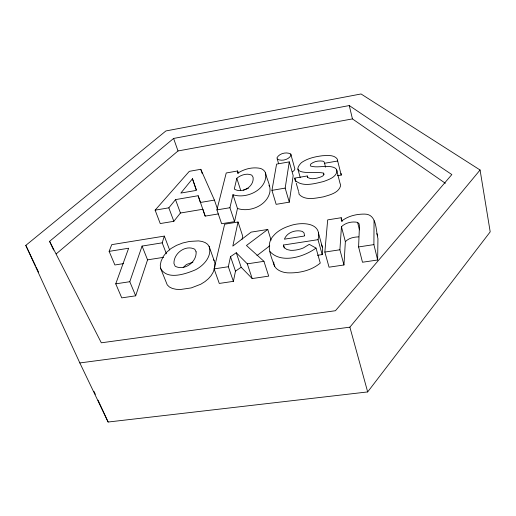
<?xml version="1.0" encoding="UTF-8"?>
<svg xmlns="http://www.w3.org/2000/svg" width="516" height="516" viewBox="0 0 516 516"><rect width="100%" height="100%" fill="white"/><g stroke="black" fill="none" stroke-linecap="round" stroke-linejoin="round"><path stroke-width="0.77" d="M214.895 265.527L214.914 263.192L214.134 260.567L209.09 246.326L207.522 244.216L205.168 242.578L202.13 241.462L198.512 240.901L189.553 241.424L182.741 242.978L176.511 245.371L171.06 248.499L166.597 252.266L163.237 256.51L161.127 261.096L160.282 265.043L160.502 268.114L167.249 284.877L169.383 286.967L172.376 288.463L176.117 289.302L180.6 289.482L191.23 287.909L200.782 284.232L204.91 281.652L208.438 278.711L211.199 275.531L213.211 272.125L214.463 268.501M377.641 259.993L377.944 238.598C375.706 230.246 377.048 214.275 364.806 214.101C356.556 213.972 347.958 215.998 341.418 221.222L341.205 217.726L327.673 219.887L324.848 252.066L329.047 267.185L343.959 264.979L345.359 241.669L341.444 226.724C345.578 222.654 352.002 221.241 357.582 222.37L359.046 223.705L359.458 225.956L358.594 246.938L362.484 262.238L377.641 259.993L373.9 244.616L374.055 220.758M273.712 261.973C273.351 269.139 281.426 272.442 287.457 272.835C298.996 273.325 311.258 270.642 320.268 263.096L316.024 248.086L309.29 244.358L303.279 247.99A18.047 9.862 -16.3 0 1 290.695 250.35L286.877 249.512L284.368 247.693L283.381 245.042L318.017 239.663C322.9 221.893 300.635 221.725 289.611 225.898A23.723 12.919 -16.4 0 0 273.803 235.412C264.876 244.3 271.306 256.555 274.57 266.282M237.476 208.445L234.541 221.635L221.622 223.738L216.907 209.896L226.227 172.976L237.663 170.964L237.515 173.37C244.087 168.932 252.53 166.803 260.361 168.397C262.65 169.132 264.695 170.661 265.553 172.976C266.688 179.362 270.939 185.444 269.881 192.113C267.004 205.574 249.796 212.721 237.476 208.445L232.98 194.687C246.558 199.511 268.165 189.308 265.553 172.976M343.959 264.979L339.902 249.783L341.444 226.724M317.514 255.297L322.197 254.594L322.519 251.034L322.455 247.48L318.32 232.632M289.27 202.162L293.178 175.608L289.276 161.882L276.576 164.12L271.951 190.346L276.157 204.336L289.27 202.162L285.167 188.108L289.276 161.882M214.604 267.772L214.888 266.308M242.069 239.301L242.714 236.16L238.05 222.009L224.654 224.196L214.101 268.894L219.281 283.439L233.387 281.349L235.49 271.158L230.523 256.645L236.264 252.737L247.306 263.85L252.195 278.563L268.688 276.125L263.94 261.322L246.448 245.487L267.765 229.465L271.081 240.114M233.387 281.349L228.33 266.733L230.523 256.645M238.05 222.009L232.819 246.093L251.137 232.123L267.765 229.465M234.541 221.635L229.93 207.722L232.98 194.687M236.818 178.284L234.296 189.056C241.952 193.887 254.446 186.773 253.072 177.24L251.814 175.169C247.016 172.834 240.714 174.989 236.818 178.284L240.688 190.346M166.41 253.788L162.192 242.836L164.333 236.102L111.746 244.642L109.134 251.369L114.887 264.972L123.408 263.637M109.134 251.369L128.645 248.228L115.745 283.845L121.75 297.874L135.682 295.816L147.563 259.845L142.068 246.074L162.192 242.836M135.682 295.816L129.787 281.71L142.068 246.074M367.669 391.928L490.2 231.852L480.073 170.003L361.052 93.97L165.9 130.954L25.8 245.384L79.838 362.942L108.121 422.03L367.669 391.928L349.887 327.163L480.073 170.003M217.539 209.232L214.43 200.098L200.782 169.293L189.295 171.338L155.129 210.154L160.237 223.557L173.834 221.3L180.426 213.018L202.865 209.257L205.175 216.107L218.32 213.927M192.468 178.781L180.852 193.068L196.364 190.391L192.468 178.781L196.332 189.824M155.129 210.154L168.829 207.832L175.524 199.608L198.138 195.732L205.175 216.107M183.225 267.469L186.437 264.482L192.9 262.186M345.359 241.669C348.758 238.044 353.918 236.986 358.697 236.876M292.578 171.789L294.191 170.422L294.875 168.951L290.76 154.045C286.496 151.607 279.311 153.355 276.976 157.799L278.537 163.617M56.225 253.872L178.014 150.962L352.441 118.906L445.366 183.277M49.601 241.333L173.602 138.449L349.274 105.561L451.842 174.569L335.432 310.729L101.323 342.805L49.601 241.333L53.606 250.041M256.962 255.601L269.713 245.861M316.024 248.086C304.15 256.768 281.465 264.153 269.933 251.55M235.49 271.158L241.159 267.243L236.264 252.737M243.384 190.165L248.39 188.275M337.677 160.998L337.464 159.309C334.329 154.484 327.357 155.548 322.397 155.742C315.07 156.671 307.53 158.322 301.396 162.663C288.051 176.549 317.063 171.035 323.461 173.137A4.638 2.309 -15.2 0 1 321.778 176.575C317.482 178.207 312.064 179.955 307.781 177.53L307.246 175.975L294.791 178.117L295.133 180.336C302.66 187.437 314.631 183.561 323.603 181.522C328.608 179.562 335.503 177.581 336.961 171.68A13.061 6.495 -15.1 0 0 331.524 166.81C324.641 165.423 317.385 168.035 310.658 166.107L310.271 165.165L310.858 163.978C314.154 161.282 318.862 160.528 322.984 161.166L324.229 162.018L324.545 163.282L337.677 160.998L341.237 175.072L337.406 175.724M214.43 200.098L200.408 202.478L198.138 195.732M271.951 190.346L285.167 188.108M216.907 209.896L229.93 207.722M147.563 259.845L163.688 257.316M115.745 283.845L129.787 281.71M214.101 268.894L228.33 266.733M247.306 263.85L263.94 261.322M324.848 252.066L339.902 249.783M358.594 246.938L373.9 244.616M79.838 362.942L349.887 327.163M277.215 159.083C281.472 161.592 288.741 159.792 291.03 155.303L290.76 154.045M241.159 267.243L252.195 278.563M213.347 259.496L214.134 260.567M268.952 185.328L269.681 186.676M25.8 245.384L35.443 265.598M36.133 267.043L38.545 272.093M93.996 391.405L95.344 394.321M98.034 400.158L108.121 422.03M160.502 268.114C166.803 280.639 185.631 273.97 195.461 269.81C203.73 265.598 212.34 256.239 209.09 246.326M164.333 236.102L169.603 249.905M168.829 207.832L173.834 221.3M175.524 199.608L180.426 213.018M173.602 138.449L178.014 150.962M376.873 233.587L377.673 235.857M200.782 169.293L202.285 173.686M237.663 170.964L238.379 173.208M283.381 245.042L284.277 247.99M321.558 244.513L322.455 247.48M294.791 178.117L295.836 181.8M296.249 183.27L298.551 191.371M318.017 239.663L322.197 254.594M297.848 169.029L300.222 177.517M307.246 175.975L307.652 177.459M323.461 173.137L323.855 174.627M324.545 163.282L325.564 167.178M341.205 217.726L342.173 221.435M336.484 169.441L340.108 183.619A12.939 6.598 -15 0 1 340.586 185.895C338.528 193.1 329.627 194.925 323.351 196.867C315.579 198.125 305.214 200.859 299.112 194.358L298.758 192.107M357.582 222.37L359.458 229.872M349.274 105.561L352.441 118.906M341.018 173.35L341.237 175.072M196.106 251.84C196.899 262.141 184.289 271.19 175.15 266.211L173.963 263.534C173.492 253.382 185.592 244.429 194.803 249.247L196.106 251.84M304.446 235.361L304.363 236.038L284.387 239.172C287.057 232.316 295.681 229.446 302.382 231.413L304.047 232.968L304.446 235.361"/></g></svg>
